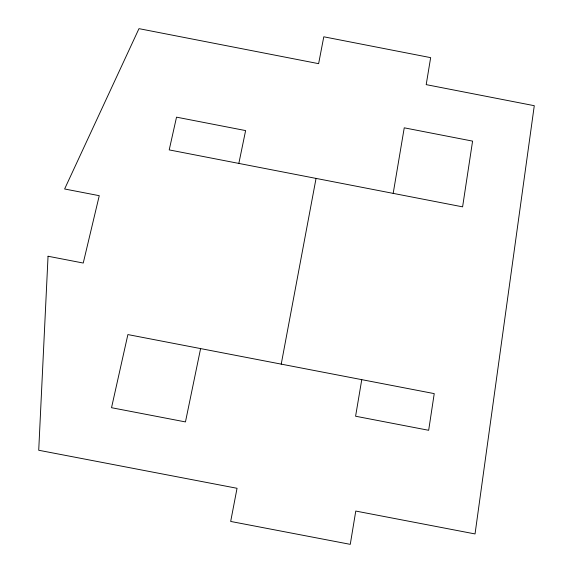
<?xml version="1.0" encoding="UTF-8"?>
<svg xmlns="http://www.w3.org/2000/svg" width="573" height="573" viewBox="0 0 573 573"><rect width="100%" height="100%" fill="white"/><g stroke="black" fill="none" stroke-linecap="round" stroke-linejoin="round"><path stroke-width="0.86" d="M361.764 379.648L355.589 416.227L428.668 430.287L434.234 393.615L127.886 334.575L111.527 407.711L185.459 421.921L200.6 348.592M393.185 193.38L404.244 127.822L472.582 141.116L462.597 206.853L169.207 149.904L176.527 117.157L245.616 130.587L238.841 163.42M281.228 364.127L316.052 178.411M48.046 256.246L38.72 450.256L237.043 488.289L230.675 521.444L350.268 544.35L355.769 511.059L475.038 533.936L534.28 105.697L426.197 84.632L430.652 57.644L323.788 36.794L318.624 63.667L138.974 28.65L64.62 188.983L99.258 195.687L83.243 263.043L48.046 256.246"/></g></svg>
